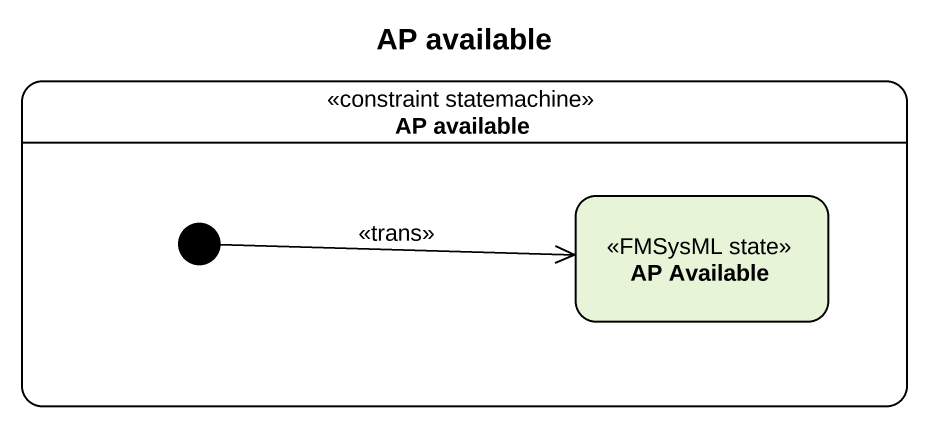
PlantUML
@startuml
title AP available
hide empty description
state "AP available" as AP_available <<constraint statemachine>> {
  state "AP Available" as AP_Available <<FMSysML state>>
  [*] -right-> AP_Available : <<trans>>
}
@enduml
